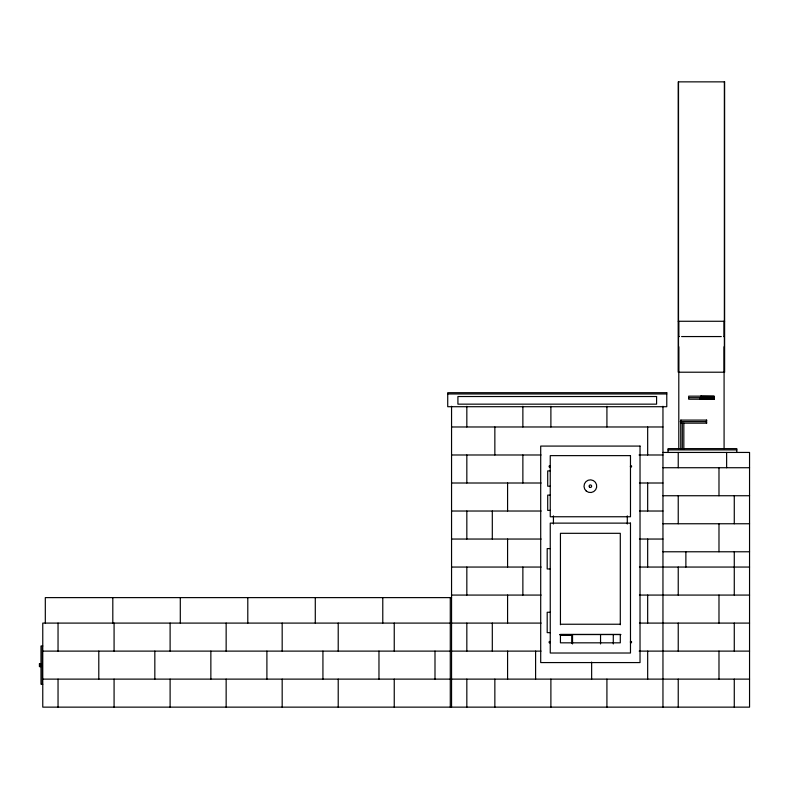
<?xml version="1.0" encoding="UTF-8"?>
<svg xmlns="http://www.w3.org/2000/svg" width="789" height="789" viewBox="0 0 789 789"><rect width="100%" height="100%" fill="white"/><g stroke="black" fill="none" stroke-linecap="round" stroke-linejoin="round"><path stroke-width="1.18" d="M680.394 421.622L680.848 420.093L706.628 420.093L706.628 423.151L680.779 423.151L680.394 421.622L706.165 421.622L706.628 420.093M681.242 422.391L680.729 423.101L680.779 449.079M550.347 466.654C548.631 468.755 548.631 464.149 550.347 466.26M550.337 642.394C548.631 644.495 548.631 639.889 550.337 641.999M678.264 321.271L724.618 321.271M678.51 336.558L679.299 336.558M681.588 336.558L721.294 336.558M723.582 336.558L724.361 336.558M447.728 393.967L666.774 393.967M702.96 396.206L714.163 396.364M688.689 397.686L714.163 397.686M699.902 398.08L714.163 398.08M699.902 398.445L714.163 398.445M699.902 398.761L714.163 398.761M699.902 399.007L714.163 399.155L714.163 396.157L688.689 396.157L688.689 399.214L714.163 399.214M451.555 426.977L662.957 426.977M668.046 449.898L736.818 449.898M662.957 452.442L749.55 452.442L749.55 707.141L42.764 707.141L42.764 623.093L450.282 623.093M451.555 454.987L541.057 454.987M639.041 454.987L662.957 454.987M662.957 467.729L749.55 467.729M550.249 470.905L547.704 470.905L547.704 486.192L550.249 486.192M451.555 483.006L541.146 483.006M639.445 483.006L662.957 483.006M550.249 495.107L547.704 495.107L547.704 510.384L550.249 510.384M662.957 495.739L749.55 495.739M451.555 511.025L541.146 511.025M639.445 511.025L662.957 511.025M662.957 523.758L749.55 523.758M451.555 539.045L541.146 539.045M639.445 539.045L662.957 539.045M550.249 548.592L547.191 548.592L547.191 568.968L550.249 568.968M662.957 551.777L749.55 551.777M451.555 567.054L541.146 567.054M639.445 567.054L749.55 567.054M451.555 595.074L541.146 595.074M639.445 595.074L749.55 595.074M451.555 597.618L45.308 597.618L45.308 623.093M550.249 612.264L547.191 612.264L547.191 632.64L550.249 632.64M451.555 623.093L541.146 623.093M639.445 623.093L749.55 623.093M560.437 624.237L620.292 624.237M559.608 634.553L620.923 634.553M560.308 635.323L571.769 635.323M42.764 646.013L40.979 646.013L40.979 684.221L42.764 684.221M42.764 651.112L450.282 651.112M451.555 651.112L541.027 651.112M639.139 651.112L749.55 651.112M40.979 663.588L39.45 663.588L39.45 666.646L40.979 666.646M39.45 664.032L40.979 664.032M39.45 665.117L40.979 665.117M39.45 666.202L40.979 666.202M42.764 679.122L450.282 679.122M451.555 679.122L749.55 679.122M706.628 423.151L706.165 421.622M680.848 420.093L681.242 420.862M736.818 452.442L736.818 448.625L668.046 448.625L668.046 452.442M734.273 495.739L734.273 523.758M734.273 551.777L734.273 595.074M734.273 623.093L734.273 651.112M734.273 679.122L734.273 707.141M726.63 452.442L726.63 467.729M724.361 81.859L724.361 372.211M724.105 321.271L724.105 336.558M724.085 346.746L724.085 448.625M718.986 467.729L718.986 495.739M718.986 523.758L718.986 551.777M718.986 595.074L718.986 623.093M718.986 651.112L718.986 679.122M699.902 397.686L699.902 399.214M685.878 551.777L685.878 567.054M683.836 423.151L683.836 449.01M682.307 423.151L682.307 449.474M678.767 321.271L678.767 336.558M678.796 346.746L678.796 448.625M678.51 81.859L678.51 372.211M678.234 452.442L678.234 467.729M678.234 495.739L678.234 523.758M678.234 567.054L678.234 595.074M678.234 623.093L678.234 651.112M678.234 679.122L678.234 707.141M662.957 406.266L662.957 707.141M647.67 426.977L647.67 454.987M647.67 483.006L647.67 511.025M647.67 539.045L647.67 567.054M647.67 595.074L647.67 623.093M647.67 651.112L647.67 679.122M627.294 515.888L627.294 523.995M620.292 624.75L620.292 533.315L560.437 533.315L560.437 624.75M613.29 634.553L613.29 643.962M606.919 406.266L606.919 426.977M606.919 679.122L606.919 707.141M600.547 634.553L600.547 643.962M591.642 662.07L591.642 679.122M572.538 634.553L572.538 643.962M571.769 634.553L571.769 643.341M553.434 515.888L553.434 523.995M550.89 406.266L550.89 426.977M550.89 679.122L550.89 707.141M535.603 651.112L535.603 679.122M522.87 406.266L522.87 426.977M522.87 454.987L522.87 483.006M522.87 567.054L522.87 595.074M507.583 483.006L507.583 511.025M507.583 539.045L507.583 567.054M507.583 595.074L507.583 623.093M507.583 651.112L507.583 679.122M494.851 426.977L494.851 454.987M494.851 679.122L494.851 707.141M492.306 511.025L492.306 539.045M492.306 623.093L492.306 651.112M466.832 406.266L466.832 426.977M466.832 454.987L466.832 483.006M466.832 511.025L466.832 539.045M466.832 567.054L466.832 595.074M466.832 623.093L466.832 651.112M466.832 679.122L466.832 707.141M451.555 406.266L451.555 707.141M450.282 597.618L450.282 707.141M434.995 651.112L434.995 679.122M394.244 623.093L394.244 651.112M394.244 679.122L394.244 707.141M382.783 597.618L382.783 623.093M378.967 651.112L378.967 679.122M338.215 623.093L338.215 651.112M338.215 679.122L338.215 707.141M322.928 651.112L322.928 679.122M315.284 597.618L315.284 623.093M282.176 623.093L282.176 651.112M282.176 679.122L282.176 707.141M266.899 651.112L266.899 679.122M247.795 597.618L247.795 623.093M226.147 623.093L226.147 651.112M226.147 679.122L226.147 707.141M210.86 651.112L210.86 679.122M180.296 597.618L180.296 623.093M170.108 623.093L170.108 651.112M170.108 679.122L170.108 707.141M154.831 651.112L154.831 679.122M114.08 623.093L114.08 651.112M114.08 679.122L114.08 707.141M112.807 597.618L112.807 623.093M98.793 651.112L98.793 679.122M58.041 623.093L58.041 651.112M58.041 679.122L58.041 707.141M42.251 646.013L42.251 684.221M700.681 396.354A1.529 1.519 -90 0 1 702.19 396.354A1.529 1.529 0 0 0 700.662 396.364M630.381 466.26C631.308 469.169 632.65 464.198 630.381 466.26M630.381 641.999C631.308 644.919 632.65 639.938 630.381 641.999M724.618 81.859L678.264 81.859L678.264 372.211L724.618 372.211L724.618 81.859M666.774 392.695L447.728 392.695L447.728 406.71L666.774 406.71L666.774 392.695M656.586 396.522L457.916 396.522L457.916 404.155L656.586 404.155L656.586 396.522M640.027 446.081L540.702 446.081L540.702 662.573L640.027 662.573L640.027 446.081M630.48 455.628L550.249 455.628L550.249 516.756L630.48 516.756L630.48 455.628M630.48 523.127L550.249 523.127L550.249 653.016L630.48 653.016L630.48 523.127M620.292 634.425L560.437 634.425L560.437 642.828L620.292 642.828L620.292 634.425M700.366 398.77A1.529 1.519 -90 0 0 702.506 398.77A1.529 1.529 0 0 1 700.346 398.761M589.551 487.168A1.272 1.272 0 0 0 591.622 486.409A1.272 1.272 0 0 0 589.925 484.998A1.272 1.272 0 0 0 589.551 487.168M586.276 491.074A6.371 6.371 0 0 0 596.632 487.286A6.371 6.371 0 0 0 588.18 480.215A6.371 6.371 0 0 0 586.276 491.074"/></g></svg>
